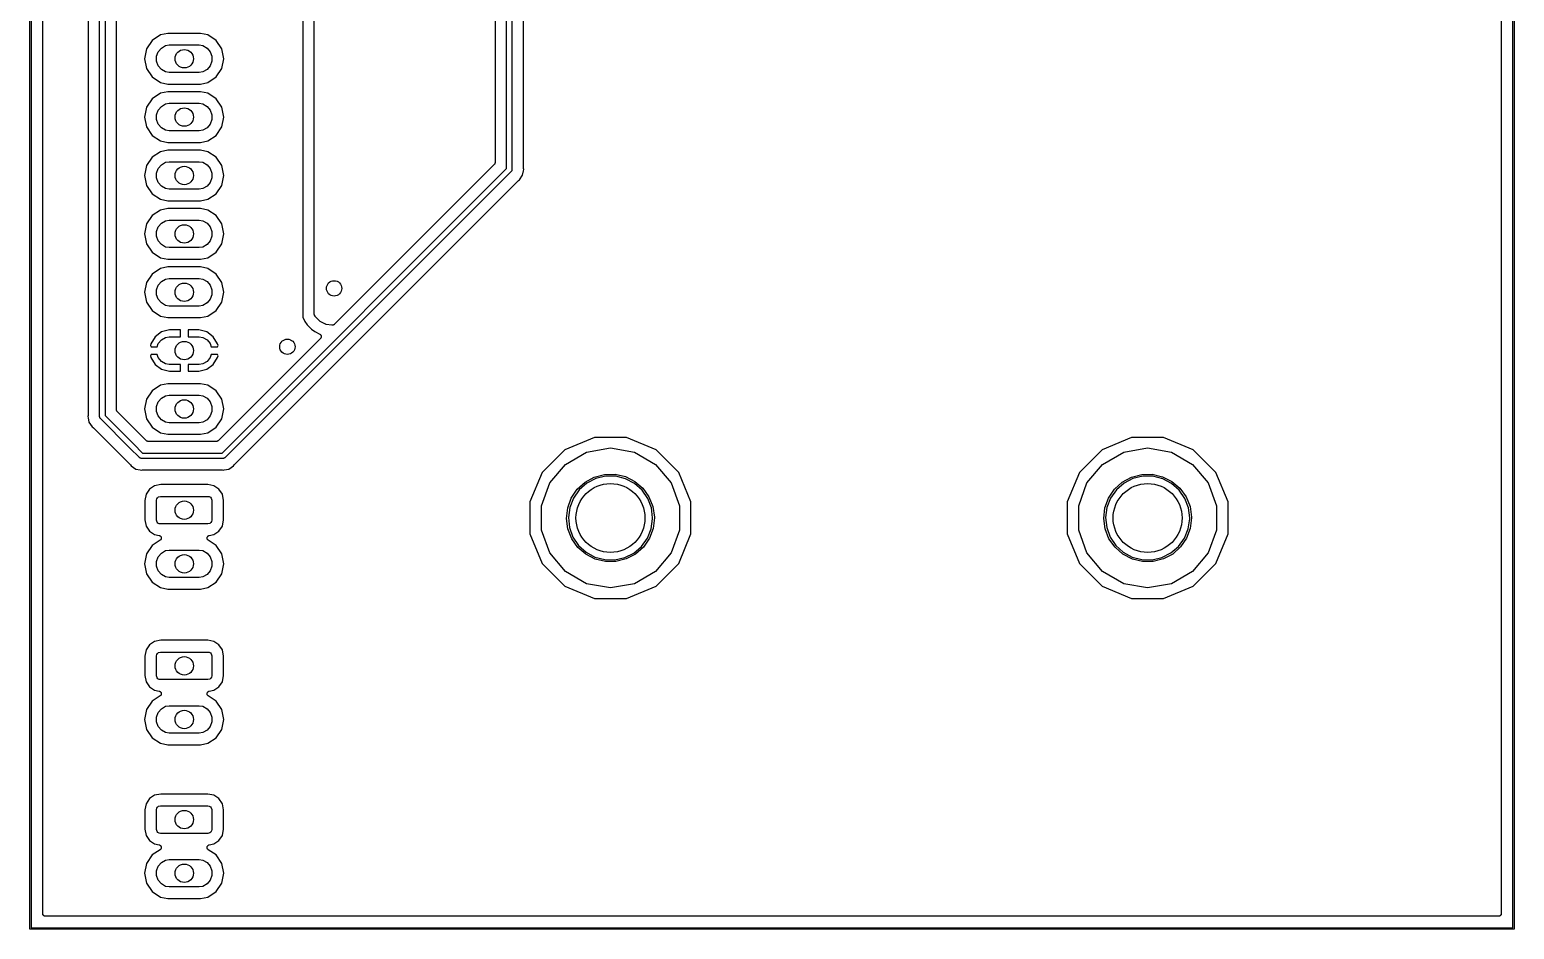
# Model space of a CAD drawing. Extents: x 81 to 178, y -172 to -32.
# Drawn here: x 81.5 to 178.4, y -172.1 to -113.4 of the extents above; entities that cross this region are included whole.
import ezdxf

# ---------------------------------------------------------------- set-up
doc = ezdxf.new("R2010")
doc.units = 0
doc.header["$MEASUREMENT"] = 0
doc.layers.add('BLACK', color=7, linetype='CONTINUOUS')

msp = doc.modelspace()

# ---------------------------------------------------------------- linework, layer by layer
at = {"layer": 'BLACK', "linetype": 'CONTINUOUS'}
for p, q in [((81.484, -172.076), (81.484, -32.0128)), ((81.584, -32.054), (81.584, -172.035)), ((178.258, -172.035), (178.258, -32.054)), ((178.358, -31.9952), (178.358, -172.094)), ((82.334, -171.11), (82.334, -32.979)), ((177.508, -32.979), (177.508, -171.11)), ((86.048, -138.666), (86.048, -70.4529)), ((86.398, -70.6779), (86.398, -138.602)), ((85.298, -70.8274), (85.298, -138.566)), ((87.148, -138.218), (87.148, -71.5655)), ((111.851, -103.603), (111.851, -122.099)), ((112.601, -122.483), (112.601, -102.966)), ((112.951, -102.966), (112.951, -122.547)), ((113.701, -122.447), (113.701, -103.603)), ((99.298, -110.777), (99.298, -132.184)), ((100.048, -131.965), (100.048, -110.781)), ((89.4774, -114.126), (89.1127, -114.672)), ((90.0232, -113.762), (89.4774, -114.126)), ((90.5045, -113.666), (90.0232, -113.762)), ((92.6295, -113.666), (90.5045, -113.666)), ((93.1108, -113.762), (92.6295, -113.666)), ((93.6566, -114.126), (93.1108, -113.762)), ((94.0213, -114.672), (93.6566, -114.126)), ((89.1127, -114.672), (88.9847, -115.316)), ((89.767, -115.157), (89.8756, -114.859)), ((89.767, -115.475), (89.767, -115.157)), ((89.8756, -114.859), (90.0796, -114.616)), ((90.0796, -114.616), (90.3544, -114.457)), ((90.3544, -114.457), (90.5883, -114.416)), ((90.5883, -114.416), (92.5457, -114.416)), ((92.5457, -114.416), (92.7796, -114.457)), ((92.7796, -114.457), (93.0544, -114.616)), ((93.0544, -114.616), (93.2584, -114.859)), ((93.2584, -114.859), (93.367, -115.157)), ((93.367, -115.157), (93.367, -115.475)), ((94.1493, -115.316), (94.0213, -114.672)), ((88.9847, -115.316), (89.1127, -115.96)), ((89.1127, -115.96), (89.4774, -116.506)), ((89.8756, -115.773), (89.767, -115.475)), ((90.0796, -116.016), (89.8756, -115.773)), ((90.3544, -116.175), (90.0796, -116.016)), ((90.5883, -116.216), (90.3544, -116.175)), ((92.5457, -116.216), (90.5883, -116.216)), ((92.7796, -116.175), (92.5457, -116.216)), ((93.0544, -116.016), (92.7796, -116.175)), ((93.2584, -115.773), (93.0544, -116.016)), ((93.367, -115.475), (93.2584, -115.773)), ((93.6566, -116.506), (94.0213, -115.96)), ((94.0213, -115.96), (94.1493, -115.316)), ((89.4774, -116.506), (90.0232, -116.87)), ((90.0232, -116.87), (90.5045, -116.966)), ((90.5045, -116.966), (92.6295, -116.966)), ((92.6295, -116.966), (93.1108, -116.87)), ((93.1108, -116.87), (93.6566, -116.506)), ((89.4774, -117.936), (89.1127, -118.482)), ((90.0232, -117.572), (89.4774, -117.936)), ((90.5045, -117.476), (90.0232, -117.572)), ((92.6295, -117.476), (90.5045, -117.476)), ((93.1108, -117.572), (92.6295, -117.476)), ((93.6566, -117.936), (93.1108, -117.572)), ((94.0213, -118.482), (93.6566, -117.936)), ((89.1127, -118.482), (88.9847, -119.126)), ((88.9847, -119.126), (89.1127, -119.77)), ((89.767, -118.967), (89.8756, -118.669)), ((89.767, -119.285), (89.767, -118.967)), ((89.8756, -118.669), (90.0796, -118.426)), ((90.0796, -118.426), (90.3544, -118.267)), ((90.3544, -118.267), (90.5883, -118.226)), ((90.5883, -118.226), (92.5457, -118.226)), ((92.5457, -118.226), (92.7796, -118.267)), ((92.7796, -118.267), (93.0544, -118.426)), ((93.0544, -118.426), (93.2584, -118.669)), ((93.2584, -118.669), (93.367, -118.967)), ((93.367, -118.967), (93.367, -119.285)), ((94.1493, -119.126), (94.0213, -118.482)), ((94.0213, -119.77), (94.1493, -119.126)), ((89.1127, -119.77), (89.4774, -120.316)), ((89.8756, -119.583), (89.767, -119.285)), ((90.0796, -119.826), (89.8756, -119.583)), ((90.3544, -119.985), (90.0796, -119.826)), ((90.5883, -120.026), (90.3544, -119.985)), ((92.5457, -120.026), (90.5883, -120.026)), ((92.7796, -119.985), (92.5457, -120.026)), ((93.0544, -119.826), (92.7796, -119.985)), ((93.2584, -119.583), (93.0544, -119.826)), ((93.367, -119.285), (93.2584, -119.583)), ((93.6566, -120.316), (94.0213, -119.77)), ((89.4774, -120.316), (90.0232, -120.68)), ((90.0232, -120.68), (90.5045, -120.776)), ((90.5045, -120.776), (92.6295, -120.776)), ((92.6295, -120.776), (93.1108, -120.68)), ((93.1108, -120.68), (93.6566, -120.316)), ((89.4774, -121.746), (89.1127, -122.292)), ((90.0232, -121.382), (89.4774, -121.746)), ((90.5045, -121.286), (90.0232, -121.382)), ((90.3544, -122.077), (90.5883, -122.036)), ((92.6295, -121.286), (90.5045, -121.286)), ((90.5883, -122.036), (92.5457, -122.036)), ((92.5457, -122.036), (92.7796, -122.077)), ((93.1108, -121.382), (92.6295, -121.286)), ((93.6566, -121.746), (93.1108, -121.382)), ((94.0213, -122.292), (93.6566, -121.746)), ((89.1127, -122.292), (88.9847, -122.936)), ((88.9847, -122.936), (89.1127, -123.58)), ((89.767, -122.777), (89.8756, -122.479)), ((89.767, -123.095), (89.767, -122.777)), ((89.8756, -122.479), (90.0796, -122.236)), ((90.0796, -122.236), (90.3544, -122.077)), ((92.7796, -122.077), (93.0544, -122.236)), ((93.0544, -122.236), (93.2584, -122.479)), ((93.2584, -122.479), (93.367, -122.777)), ((93.367, -122.777), (93.367, -123.095)), ((94.1493, -122.936), (94.0213, -122.292)), ((94.0213, -123.58), (94.1493, -122.936)), ((94.0345, -141.049), (112.601, -122.483)), ((112.894, -122.684), (94.2361, -141.342)), ((111.8, -122.223), (101.36, -132.663)), ((111.804, -122.217), (111.8, -122.223)), ((111.81, -122.212), (111.804, -122.217)), ((111.821, -122.192), (111.81, -122.212)), ((111.835, -122.173), (111.821, -122.192)), ((111.837, -122.166), (111.835, -122.173)), ((111.84, -122.159), (111.837, -122.166)), ((111.844, -122.137), (111.84, -122.159)), ((111.85, -122.115), (111.844, -122.137)), ((111.851, -122.099), (111.85, -122.107)), ((111.85, -122.107), (111.85, -122.115)), ((112.912, -122.669), (112.894, -122.684)), ((112.924, -122.649), (112.912, -122.669)), ((112.937, -122.63), (112.924, -122.649)), ((112.939, -122.623), (112.937, -122.63)), ((112.943, -122.616), (112.939, -122.623)), ((112.947, -122.593), (112.943, -122.616)), ((112.953, -122.57), (112.947, -122.593)), ((112.951, -122.547), (112.953, -122.57)), ((113.443, -123.222), (113.647, -122.916)), ((113.647, -122.916), (113.704, -122.629)), ((113.704, -122.464), (113.701, -122.447)), ((113.704, -122.481), (113.704, -122.464)), ((113.719, -122.555), (113.704, -122.481)), ((113.704, -122.629), (113.719, -122.555)), ((89.1127, -123.58), (89.4774, -124.126)), ((89.8756, -123.393), (89.767, -123.095)), ((90.0796, -123.636), (89.8756, -123.393)), ((90.3544, -123.795), (90.0796, -123.636)), ((90.5883, -123.836), (90.3544, -123.795)), ((92.5457, -123.836), (90.5883, -123.836)), ((92.7796, -123.795), (92.5457, -123.836)), ((93.0544, -123.636), (92.7796, -123.795)), ((93.2584, -123.393), (93.0544, -123.636)), ((93.367, -123.095), (93.2584, -123.393)), ((93.6566, -124.126), (94.0213, -123.58)), ((94.8377, -141.801), (113.353, -123.286)), ((113.353, -123.286), (113.368, -123.276)), ((113.368, -123.276), (113.38, -123.264)), ((113.38, -123.264), (113.443, -123.222)), ((89.4774, -124.126), (90.0232, -124.49)), ((90.0232, -124.49), (90.5045, -124.586)), ((90.5045, -124.586), (92.6295, -124.586)), ((92.6295, -124.586), (93.1108, -124.49)), ((93.1108, -124.49), (93.6566, -124.126)), ((89.4774, -125.556), (89.1127, -126.102)), ((90.0232, -125.192), (89.4774, -125.556)), ((90.5045, -125.096), (90.0232, -125.192)), ((90.0796, -126.046), (90.3544, -125.887)), ((90.3544, -125.887), (90.5883, -125.846)), ((92.6295, -125.096), (90.5045, -125.096)), ((90.5883, -125.846), (92.5457, -125.846)), ((92.5457, -125.846), (92.7796, -125.887)), ((93.1108, -125.192), (92.6295, -125.096)), ((92.7796, -125.887), (93.0544, -126.046)), ((93.6566, -125.556), (93.1108, -125.192)), ((94.0213, -126.102), (93.6566, -125.556)), ((89.1127, -126.102), (88.9847, -126.746)), ((88.9847, -126.746), (89.1127, -127.39)), ((89.767, -126.587), (89.8756, -126.289)), ((89.767, -126.905), (89.767, -126.587)), ((89.8756, -126.289), (90.0796, -126.046)), ((93.0544, -126.046), (93.2584, -126.289)), ((93.2584, -126.289), (93.367, -126.587)), ((93.367, -126.587), (93.367, -126.905)), ((94.1493, -126.746), (94.0213, -126.102)), ((94.0213, -127.39), (94.1493, -126.746)), ((89.1127, -127.39), (89.4774, -127.936)), ((89.8756, -127.203), (89.767, -126.905)), ((90.0796, -127.446), (89.8756, -127.203)), ((90.3544, -127.605), (90.0796, -127.446)), ((90.5883, -127.646), (90.3544, -127.605)), ((92.5457, -127.646), (90.5883, -127.646)), ((92.7796, -127.605), (92.5457, -127.646)), ((93.0544, -127.446), (92.7796, -127.605)), ((93.2584, -127.203), (93.0544, -127.446)), ((93.367, -126.905), (93.2584, -127.203)), ((93.6566, -127.936), (94.0213, -127.39)), ((89.4774, -127.936), (90.0232, -128.3)), ((90.0232, -128.3), (90.5045, -128.396)), ((90.5045, -128.396), (92.6295, -128.396)), ((92.6295, -128.396), (93.1108, -128.3)), ((93.1108, -128.3), (93.6566, -127.936)), ((89.4774, -129.366), (89.1127, -129.912)), ((90.0232, -129.002), (89.4774, -129.366)), ((90.5045, -128.906), (90.0232, -129.002)), ((90.0796, -129.856), (90.3544, -129.697)), ((90.3544, -129.697), (90.5883, -129.656)), ((92.6295, -128.906), (90.5045, -128.906)), ((90.5883, -129.656), (92.5457, -129.656)), ((92.5457, -129.656), (92.7796, -129.697)), ((93.1108, -129.002), (92.6295, -128.906)), ((92.7796, -129.697), (93.0544, -129.856)), ((93.6566, -129.366), (93.1108, -129.002)), ((94.0213, -129.912), (93.6566, -129.366)), ((89.1127, -129.912), (88.9847, -130.556)), ((88.9847, -130.556), (89.1127, -131.2)), ((89.767, -130.397), (89.8756, -130.099)), ((89.767, -130.715), (89.767, -130.397)), ((89.8756, -131.013), (89.767, -130.715)), ((89.8756, -130.099), (90.0796, -129.856)), ((93.0544, -129.856), (93.2584, -130.099)), ((93.2584, -130.099), (93.367, -130.397)), ((93.367, -130.715), (93.2584, -131.013)), ((93.367, -130.397), (93.367, -130.715)), ((94.1493, -130.556), (94.0213, -129.912)), ((94.0213, -131.2), (94.1493, -130.556)), ((89.1127, -131.2), (89.4774, -131.746)), ((89.4774, -131.746), (90.0232, -132.11)), ((90.0796, -131.256), (89.8756, -131.013)), ((90.3544, -131.415), (90.0796, -131.256)), ((90.5883, -131.456), (90.3544, -131.415)), ((92.5457, -131.456), (90.5883, -131.456)), ((92.7796, -131.415), (92.5457, -131.456)), ((93.0544, -131.256), (92.7796, -131.415)), ((93.2584, -131.013), (93.0544, -131.256)), ((93.1108, -132.11), (93.6566, -131.746)), ((93.6566, -131.746), (94.0213, -131.2)), ((90.0232, -132.11), (90.5045, -132.206)), ((90.5045, -132.206), (92.6295, -132.206)), ((92.6295, -132.206), (93.1108, -132.11)), ((99.298, -132.184), (99.4402, -132.467)), ((99.4402, -132.467), (99.5938, -132.681)), ((99.5938, -132.681), (99.8782, -132.968)), ((100.05, -131.975), (100.048, -131.965)), ((100.049, -131.985), (100.05, -131.975)), ((100.055, -132.005), (100.049, -131.985)), ((100.059, -132.025), (100.055, -132.005)), ((100.064, -132.034), (100.059, -132.025)), ((100.067, -132.043), (100.064, -132.034)), ((100.104, -132.119), (100.067, -132.043)), ((100.121, -132.141), (100.104, -132.119)), ((100.136, -132.163), (100.121, -132.141)), ((100.401, -132.43), (100.136, -132.163)), ((100.424, -132.446), (100.401, -132.43)), ((100.446, -132.463), (100.424, -132.446)), ((100.78, -132.634), (100.446, -132.463)), ((100.806, -132.643), (100.78, -132.634)), ((100.832, -132.652), (100.806, -132.643)), ((101.209, -132.712), (100.832, -132.652)), ((101.231, -132.711), (101.209, -132.712)), ((101.252, -132.713), (101.231, -132.711)), ((101.261, -132.711), (101.252, -132.713)), ((101.27, -132.711), (101.261, -132.711)), ((101.29, -132.703), (101.27, -132.711)), ((101.311, -132.697), (101.29, -132.703)), ((101.318, -132.692), (101.311, -132.697)), ((101.327, -132.689), (101.318, -132.692)), ((101.343, -132.675), (101.327, -132.689)), ((101.36, -132.663), (101.343, -132.675)), ((89.6678, -133.461), (89.3919, -133.921)), ((90.0904, -133.147), (89.6678, -133.461)), ((89.8756, -133.909), (90.0796, -133.666)), ((90.0796, -133.666), (90.3544, -133.507)), ((90.6136, -133.016), (90.0904, -133.147)), ((90.3544, -133.507), (90.5883, -133.466)), ((90.5883, -133.466), (91.317, -133.466)), ((91.317, -133.016), (90.6136, -133.016)), ((91.317, -133.466), (91.317, -133.016)), ((91.817, -133.016), (91.817, -133.466)), ((92.5204, -133.016), (91.817, -133.016)), ((91.817, -133.466), (92.5457, -133.466)), ((93.0436, -133.147), (92.5204, -133.016)), ((92.5457, -133.466), (92.7796, -133.507)), ((92.7796, -133.507), (93.0544, -133.666)), ((93.4662, -133.461), (93.0436, -133.147)), ((93.0544, -133.666), (93.2584, -133.909)), ((93.7421, -133.921), (93.4662, -133.461)), ((100.455, -133.568), (93.7751, -140.248)), ((99.8782, -132.968), (100.091, -133.124)), ((100.091, -133.124), (100.411, -133.288)), ((100.411, -133.288), (100.421, -133.296)), ((100.421, -133.296), (100.432, -133.301)), ((100.432, -133.301), (100.445, -133.314)), ((100.445, -133.314), (100.46, -133.325)), ((100.462, -133.558), (100.455, -133.568)), ((100.46, -133.325), (100.466, -133.335)), ((100.471, -133.55), (100.462, -133.558)), ((100.466, -133.335), (100.475, -133.344)), ((100.479, -133.533), (100.471, -133.55)), ((100.475, -133.344), (100.483, -133.36)), ((100.49, -133.518), (100.479, -133.533)), ((100.483, -133.36), (100.493, -133.376)), ((100.493, -133.506), (100.49, -133.518)), ((100.493, -133.376), (100.495, -133.388)), ((100.499, -133.496), (100.493, -133.506)), ((100.495, -133.388), (100.5, -133.399)), ((100.501, -133.477), (100.499, -133.496)), ((100.5, -133.399), (100.502, -133.417)), ((100.506, -133.459), (100.501, -133.477)), ((100.502, -133.417), (100.506, -133.435)), ((100.506, -133.435), (100.505, -133.447)), ((100.505, -133.447), (100.506, -133.459)), ((89.3919, -133.921), (89.3614, -134.033)), ((89.3614, -134.033), (89.4055, -134.116)), ((89.4055, -134.616), (89.3614, -134.699)), ((89.4055, -134.116), (89.8002, -134.116)), ((89.8002, -134.616), (89.4055, -134.616)), ((89.8002, -134.116), (89.8756, -133.909)), ((89.8756, -134.823), (89.8002, -134.616)), ((93.2584, -133.909), (93.3338, -134.116)), ((93.3338, -134.616), (93.2584, -134.823)), ((93.3338, -134.116), (93.7285, -134.116)), ((93.7285, -134.616), (93.3338, -134.616)), ((93.7285, -134.116), (93.7726, -134.033)), ((93.7726, -134.699), (93.7285, -134.616)), ((93.7726, -134.033), (93.7421, -133.921)), ((89.3614, -134.699), (89.3919, -134.811)), ((89.3919, -134.811), (89.6678, -135.271)), ((89.6678, -135.271), (90.0904, -135.585)), ((90.0796, -135.066), (89.8756, -134.823)), ((90.3544, -135.225), (90.0796, -135.066)), ((90.0904, -135.585), (90.6136, -135.716)), ((90.5883, -135.266), (90.3544, -135.225)), ((91.317, -135.266), (90.5883, -135.266)), ((91.317, -135.716), (91.317, -135.266)), ((92.5457, -135.266), (91.817, -135.266)), ((91.817, -135.266), (91.817, -135.716)), ((92.5204, -135.716), (93.0436, -135.585)), ((92.7796, -135.225), (92.5457, -135.266)), ((93.0544, -135.066), (92.7796, -135.225)), ((93.0436, -135.585), (93.4662, -135.271)), ((93.2584, -134.823), (93.0544, -135.066)), ((93.4662, -135.271), (93.7421, -134.811)), ((93.7421, -134.811), (93.7726, -134.699)), ((90.5045, -136.526), (90.0232, -136.622)), ((92.6295, -136.526), (90.5045, -136.526)), ((90.6136, -135.716), (91.317, -135.716)), ((91.817, -135.716), (92.5204, -135.716)), ((93.1108, -136.622), (92.6295, -136.526)), ((89.1127, -137.532), (88.9847, -138.176)), ((89.4774, -136.986), (89.1127, -137.532)), ((90.0232, -136.622), (89.4774, -136.986)), ((89.8756, -137.719), (90.0796, -137.476)), ((90.0796, -137.476), (90.3544, -137.317)), ((90.3544, -137.317), (90.5883, -137.276)), ((90.5883, -137.276), (92.5457, -137.276)), ((92.5457, -137.276), (92.7796, -137.317)), ((92.7796, -137.317), (93.0544, -137.476)), ((93.0544, -137.476), (93.2584, -137.719)), ((93.6566, -136.986), (93.1108, -136.622)), ((94.0213, -137.532), (93.6566, -136.986)), ((94.1493, -138.176), (94.0213, -137.532)), ((87.1493, -138.226), (87.148, -138.218)), ((87.1487, -138.234), (87.1493, -138.226)), ((87.1546, -138.256), (87.1487, -138.234)), ((87.1586, -138.278), (87.1546, -138.256)), ((87.1624, -138.285), (87.1586, -138.278)), ((87.1644, -138.292), (87.1624, -138.285)), ((87.1775, -138.311), (87.1644, -138.292)), ((87.189, -138.331), (87.1775, -138.311)), ((87.1949, -138.336), (87.189, -138.331)), ((87.1993, -138.342), (87.1949, -138.336)), ((88.8687, -140.012), (87.1993, -138.342)), ((88.9847, -138.176), (89.1127, -138.82)), ((89.767, -138.017), (89.8756, -137.719)), ((89.767, -138.335), (89.767, -138.017)), ((89.8756, -138.633), (89.767, -138.335)), ((93.2584, -137.719), (93.367, -138.017)), ((93.367, -138.335), (93.2584, -138.633)), ((93.367, -138.017), (93.367, -138.335)), ((94.0213, -138.82), (94.1493, -138.176)), ((85.2946, -138.6), (85.2799, -138.674)), ((85.2799, -138.674), (85.2946, -138.748)), ((85.295, -138.583), (85.2946, -138.6)), ((85.2946, -138.748), (85.3517, -139.035)), ((85.298, -138.566), (85.295, -138.583)), ((85.3517, -139.035), (85.5561, -139.341)), ((85.5561, -139.341), (85.619, -139.383)), ((85.619, -139.383), (85.6315, -139.395)), ((85.6315, -139.395), (85.6455, -139.405)), ((85.6455, -139.405), (87.5605, -141.32)), ((86.046, -138.689), (86.048, -138.666)), ((86.052, -138.712), (86.046, -138.689)), ((86.056, -138.735), (86.052, -138.712)), ((86.0599, -138.742), (86.056, -138.735)), ((86.062, -138.749), (86.0599, -138.742)), ((86.0753, -138.768), (86.062, -138.749)), ((86.0869, -138.788), (86.0753, -138.768)), ((86.1047, -138.803), (86.0869, -138.788)), ((88.0251, -140.724), (86.1047, -138.803)), ((86.398, -138.602), (88.2726, -140.476)), ((89.1127, -138.82), (89.4774, -139.366)), ((89.4774, -139.366), (90.0232, -139.73)), ((90.0796, -138.876), (89.8756, -138.633)), ((90.3544, -139.035), (90.0796, -138.876)), ((90.5883, -139.076), (90.3544, -139.035)), ((92.5457, -139.076), (90.5883, -139.076)), ((92.7796, -139.035), (92.5457, -139.076)), ((93.0544, -138.876), (92.7796, -139.035)), ((93.2584, -138.633), (93.0544, -138.876)), ((93.1108, -139.73), (93.6566, -139.366)), ((93.6566, -139.366), (94.0213, -138.82)), ((89.1049, -140.248), (88.8687, -140.012)), ((88.8687, -140.012), (88.8687, -140.012)), ((89.1112, -140.252), (89.1049, -140.248)), ((89.1161, -140.258), (89.1112, -140.252)), ((89.136, -140.269), (89.1161, -140.258)), ((89.1547, -140.283), (89.136, -140.269)), ((89.1621, -140.285), (89.1547, -140.283)), ((89.1688, -140.288), (89.1621, -140.285)), ((89.1913, -140.292), (89.1688, -140.288)), ((89.2134, -140.298), (89.1913, -140.292)), ((89.2211, -140.298), (89.2134, -140.298)), ((89.2286, -140.299), (89.2211, -140.298)), ((93.6514, -140.299), (89.2286, -140.299)), ((90.0232, -139.73), (90.5045, -139.826)), ((90.5045, -139.826), (92.6295, -139.826)), ((92.6295, -139.826), (93.1108, -139.73)), ((93.6589, -140.298), (93.6514, -140.299)), ((93.6666, -140.298), (93.6589, -140.298)), ((93.6887, -140.292), (93.6666, -140.298)), ((93.7112, -140.288), (93.6887, -140.292)), ((93.7179, -140.285), (93.7112, -140.288)), ((93.7253, -140.283), (93.7179, -140.285)), ((93.7441, -140.269), (93.7253, -140.283)), ((93.7639, -140.258), (93.7441, -140.269)), ((93.7688, -140.252), (93.7639, -140.258)), ((93.7751, -140.248), (93.7688, -140.252)), ((118.336, -140.038), (116.406, -140.837)), ((120.424, -140.038), (118.336, -140.038)), ((122.354, -140.837), (120.424, -140.038)), ((153.388, -140.038), (151.458, -140.837)), ((155.476, -140.038), (153.388, -140.038)), ((157.406, -140.837), (155.476, -140.038)), ((87.5605, -141.32), (87.5605, -141.32)), ((87.5605, -141.32), (88.0423, -141.801)), ((88.6439, -141.342), (88.0251, -140.724)), ((88.0251, -140.724), (88.0251, -140.724)), ((88.2726, -140.476), (88.2726, -140.476)), ((88.2726, -140.476), (88.8455, -141.049)), ((88.6588, -141.36), (88.6439, -141.342)), ((88.6789, -141.372), (88.6588, -141.36)), ((88.6979, -141.385), (88.6789, -141.372)), ((88.7055, -141.387), (88.6979, -141.385)), ((88.7122, -141.391), (88.7055, -141.387)), ((88.7351, -141.395), (88.7122, -141.391)), ((88.7575, -141.401), (88.7351, -141.395)), ((88.7806, -141.399), (88.7575, -141.401)), ((94.0994, -141.399), (88.7806, -141.399)), ((88.8455, -141.049), (94.0345, -141.049)), ((94.1225, -141.401), (94.0994, -141.399)), ((94.1449, -141.395), (94.1225, -141.401)), ((94.1678, -141.391), (94.1449, -141.395)), ((94.1745, -141.387), (94.1678, -141.391)), ((94.1821, -141.385), (94.1745, -141.387)), ((94.2011, -141.372), (94.1821, -141.385)), ((94.2212, -141.36), (94.2011, -141.372)), ((94.2361, -141.342), (94.2212, -141.36)), ((116.406, -140.837), (114.929, -142.314)), ((116.443, -141.788), (117.817, -140.994)), ((117.817, -140.994), (119.38, -140.719)), ((119.38, -140.719), (120.943, -140.994)), ((120.943, -140.994), (122.317, -141.788)), ((123.831, -142.314), (122.354, -140.837)), ((151.458, -140.837), (149.981, -142.314)), ((151.495, -141.788), (152.869, -140.994)), ((152.869, -140.994), (154.432, -140.719)), ((154.432, -140.719), (155.995, -140.994)), ((155.995, -140.994), (157.369, -141.788)), ((158.883, -142.314), (157.406, -140.837)), ((88.0423, -141.801), (88.0522, -141.816)), ((88.0522, -141.816), (88.0641, -141.828)), ((88.0641, -141.828), (88.1061, -141.891)), ((88.1061, -141.891), (88.4121, -142.095)), ((88.4121, -142.095), (88.6988, -142.152)), ((88.6988, -142.152), (88.773, -142.167)), ((88.773, -142.167), (88.8472, -142.152)), ((88.8472, -142.152), (88.8644, -142.152)), ((88.8644, -142.152), (88.8813, -142.149)), ((88.8813, -142.149), (93.9987, -142.149)), ((93.9987, -142.149), (94.0156, -142.152)), ((94.0156, -142.152), (94.0328, -142.152)), ((94.0328, -142.152), (94.107, -142.167)), ((94.107, -142.167), (94.1812, -142.152)), ((94.1812, -142.152), (94.4679, -142.095)), ((94.4679, -142.095), (94.7739, -141.891)), ((94.7739, -141.891), (94.8159, -141.828)), ((94.8159, -141.828), (94.8278, -141.816)), ((94.8278, -141.816), (94.8377, -141.801)), ((114.929, -142.314), (114.13, -144.244)), ((115.423, -143.003), (116.443, -141.788)), ((122.317, -141.788), (123.337, -143.003)), ((124.63, -144.244), (123.831, -142.314)), ((149.981, -142.314), (149.182, -144.244)), ((150.475, -143.003), (151.495, -141.788)), ((157.369, -141.788), (158.389, -143.003)), ((159.682, -144.244), (158.883, -142.314)), ((89.6287, -143.193), (89.2995, -143.413)), ((90.0342, -143.112), (89.6287, -143.193)), ((93.0998, -143.112), (90.0342, -143.112)), ((93.5053, -143.193), (93.0998, -143.112)), ((93.8345, -143.413), (93.5053, -143.193)), ((114.88, -144.495), (115.423, -143.003)), ((117.21, -143.415), (117.719, -142.951)), ((117.836, -143.016), (117.339, -143.45)), ((117.719, -142.951), (118.325, -142.622)), ((118.423, -142.713), (117.836, -143.016)), ((118.325, -142.622), (118.991, -142.448)), ((119.064, -142.559), (118.423, -142.713)), ((118.991, -142.448), (119.68, -142.437)), ((119.724, -142.563), (119.064, -142.559)), ((119.68, -142.437), (120.351, -142.591)), ((120.364, -142.724), (119.724, -142.563)), ((120.351, -142.591), (120.967, -142.9)), ((120.948, -143.032), (120.364, -142.724)), ((121.44, -143.471), (120.948, -143.032)), ((120.967, -142.9), (121.49, -143.347)), ((121.49, -143.347), (121.892, -143.907)), ((123.337, -143.003), (123.88, -144.495)), ((149.932, -144.495), (150.475, -143.003)), ((152.264, -143.417), (152.773, -142.953)), ((152.89, -143.018), (152.393, -143.452)), ((152.773, -142.953), (153.378, -142.625)), ((153.476, -142.716), (152.89, -143.018)), ((153.378, -142.625), (154.043, -142.45)), ((154.117, -142.562), (153.476, -142.716)), ((154.043, -142.45), (154.731, -142.44)), ((154.776, -142.566), (154.117, -142.562)), ((154.731, -142.44), (155.402, -142.593)), ((155.415, -142.726), (154.776, -142.566)), ((155.402, -142.593), (156.017, -142.903)), ((155.998, -143.035), (155.415, -142.726)), ((156.49, -143.473), (155.998, -143.035)), ((156.017, -142.903), (156.54, -143.349)), ((156.54, -143.349), (156.942, -143.908)), ((158.389, -143.003), (158.932, -144.495)), ((89.0795, -143.742), (88.9989, -144.147)), ((88.9989, -144.147), (88.9989, -145.413)), ((89.2995, -143.413), (89.0795, -143.742)), ((89.767, -144.13), (89.7821, -144.044)), ((89.767, -145.43), (89.767, -144.13)), ((89.7821, -144.044), (89.8255, -143.969)), ((89.8255, -143.969), (89.892, -143.913)), ((89.892, -143.913), (90.017, -143.88)), ((90.017, -143.88), (93.117, -143.88)), ((93.117, -143.88), (93.2025, -143.895)), ((93.2025, -143.895), (93.2777, -143.938)), ((93.2777, -143.938), (93.3335, -144.005)), ((93.3335, -144.005), (93.367, -144.13)), ((93.367, -144.13), (93.367, -145.43)), ((94.0545, -143.742), (93.8345, -143.413)), ((94.1351, -144.147), (94.0545, -143.742)), ((94.1351, -145.413), (94.1351, -144.147)), ((114.13, -144.244), (114.13, -146.332)), ((116.589, -144.633), (116.826, -143.986)), ((116.959, -143.99), (116.719, -144.605)), ((116.826, -143.986), (117.21, -143.415)), ((117.339, -143.45), (116.959, -143.99)), ((121.814, -144.015), (121.44, -143.471)), ((122.048, -144.633), (121.814, -144.015)), ((121.892, -143.907), (122.149, -144.546)), ((124.63, -146.332), (124.63, -144.244)), ((149.182, -144.244), (149.182, -146.332)), ((151.644, -144.634), (151.88, -143.988)), ((152.014, -143.991), (151.774, -144.606)), ((151.88, -143.988), (152.264, -143.417)), ((152.393, -143.452), (152.014, -143.991)), ((156.864, -144.017), (156.49, -143.473)), ((157.097, -144.633), (156.864, -144.017)), ((156.942, -143.908), (157.198, -144.547)), ((159.682, -146.332), (159.682, -144.244)), ((114.88, -146.081), (114.88, -144.495)), ((116.513, -145.318), (116.589, -144.633)), ((116.719, -144.605), (116.633, -145.259)), ((116.633, -145.259), (116.706, -145.915)), ((122.127, -145.288), (122.048, -144.633)), ((122.126, -145.346), (122.127, -145.288)), ((122.149, -144.546), (122.246, -145.228)), ((122.247, -145.288), (122.164, -145.972)), ((122.246, -145.228), (122.247, -145.288)), ((123.88, -144.495), (123.88, -146.081)), ((149.932, -146.081), (149.932, -144.495)), ((151.568, -145.318), (151.644, -144.634)), ((151.774, -144.606), (151.688, -145.259)), ((151.688, -145.259), (151.76, -145.915)), ((157.176, -145.288), (157.097, -144.633)), ((157.175, -145.345), (157.176, -145.288)), ((157.198, -144.547), (157.295, -145.228)), ((157.296, -145.288), (157.213, -145.971)), ((157.295, -145.228), (157.296, -145.288)), ((158.932, -144.495), (158.932, -146.081)), ((88.9989, -145.413), (89.0795, -145.818)), ((89.0795, -145.818), (89.2995, -146.147)), ((89.2995, -146.147), (89.6287, -146.367)), ((89.8005, -145.555), (89.767, -145.43)), ((89.8563, -145.622), (89.8005, -145.555)), ((89.9315, -145.665), (89.8563, -145.622)), ((90.017, -145.68), (89.9315, -145.665)), ((93.117, -145.68), (90.017, -145.68)), ((93.242, -145.647), (93.117, -145.68)), ((93.3085, -145.591), (93.242, -145.647)), ((93.3519, -145.516), (93.3085, -145.591)), ((93.367, -145.43), (93.3519, -145.516)), ((93.5053, -146.367), (93.8345, -146.147)), ((93.8345, -146.147), (94.0545, -145.818)), ((94.0545, -145.818), (94.1351, -145.413)), ((115.423, -147.573), (114.88, -146.081)), ((116.603, -146.001), (116.513, -145.318)), ((116.853, -146.643), (116.603, -146.001)), ((116.706, -145.915), (116.933, -146.535)), ((121.787, -146.611), (122.033, -145.999)), ((122.164, -145.972), (121.921, -146.616)), ((122.033, -145.999), (122.126, -145.346)), ((123.88, -146.081), (123.337, -147.573)), ((150.475, -147.573), (149.932, -146.081)), ((151.658, -146), (151.568, -145.318)), ((151.908, -146.641), (151.658, -146)), ((151.76, -145.915), (151.987, -146.534)), ((156.837, -146.61), (157.082, -145.998)), ((157.213, -145.971), (156.97, -146.615)), ((157.082, -145.998), (157.175, -145.345)), ((158.932, -146.081), (158.389, -147.573)), ((89.4774, -147.09), (89.1127, -147.636)), ((89.9946, -146.745), (89.4774, -147.09)), ((89.6287, -146.367), (89.9315, -146.428)), ((89.9315, -146.428), (89.9528, -146.436)), ((89.9528, -146.436), (89.9748, -146.442)), ((89.9748, -146.442), (89.981, -146.447)), ((89.981, -146.447), (89.9882, -146.45)), ((89.9882, -146.45), (90.0054, -146.465)), ((90.0111, -146.729), (89.9946, -146.745)), ((90.0054, -146.465), (90.0238, -146.478)), ((90.029, -146.715), (90.0111, -146.729)), ((90.0238, -146.478), (90.0281, -146.485)), ((90.0281, -146.485), (90.0339, -146.49)), ((90.033, -146.708), (90.029, -146.715)), ((90.0385, -146.703), (90.033, -146.708)), ((90.0339, -146.49), (90.0449, -146.51)), ((90.0486, -146.682), (90.0385, -146.703)), ((90.0449, -146.51), (90.0576, -146.529)), ((90.0605, -146.663), (90.0486, -146.682)), ((90.0576, -146.529), (90.0594, -146.536)), ((90.0594, -146.536), (90.0631, -146.543)), ((90.062, -146.655), (90.0605, -146.663)), ((90.0654, -146.648), (90.062, -146.655)), ((90.0631, -146.543), (90.0666, -146.566)), ((90.0679, -146.626), (90.0654, -146.648)), ((90.0666, -146.566), (90.072, -146.588)), ((90.0723, -146.603), (90.0679, -146.626)), ((90.072, -146.588), (90.0712, -146.596)), ((90.0712, -146.596), (90.0723, -146.603)), ((93.0617, -146.603), (93.0628, -146.596)), ((93.0661, -146.626), (93.0617, -146.603)), ((93.062, -146.588), (93.0674, -146.566)), ((93.0628, -146.596), (93.062, -146.588)), ((93.0686, -146.648), (93.0661, -146.626)), ((93.0674, -146.566), (93.0709, -146.543)), ((93.072, -146.655), (93.0686, -146.648)), ((93.0709, -146.543), (93.0746, -146.536)), ((93.0735, -146.663), (93.072, -146.655)), ((93.0854, -146.682), (93.0735, -146.663)), ((93.0746, -146.536), (93.0764, -146.529)), ((93.0764, -146.529), (93.0891, -146.51)), ((93.0955, -146.703), (93.0854, -146.682)), ((93.0891, -146.51), (93.1001, -146.49)), ((93.101, -146.708), (93.0955, -146.703)), ((93.1001, -146.49), (93.1059, -146.485)), ((93.105, -146.715), (93.101, -146.708)), ((93.1229, -146.729), (93.105, -146.715)), ((93.1059, -146.485), (93.1102, -146.478)), ((93.1102, -146.478), (93.1286, -146.465)), ((93.1394, -146.745), (93.1229, -146.729)), ((93.1286, -146.465), (93.1458, -146.45)), ((93.6566, -147.09), (93.1394, -146.745)), ((93.1458, -146.45), (93.153, -146.447)), ((93.153, -146.447), (93.1592, -146.442)), ((93.1592, -146.442), (93.1812, -146.436)), ((93.1812, -146.436), (93.2025, -146.428)), ((93.2025, -146.428), (93.5053, -146.367)), ((94.0213, -147.636), (93.6566, -147.09)), ((114.13, -146.332), (114.929, -148.262)), ((117.249, -147.206), (116.853, -146.643)), ((116.933, -146.535), (117.301, -147.083)), ((117.769, -147.659), (117.249, -147.206)), ((117.301, -147.083), (117.789, -147.527)), ((120.9, -147.576), (121.402, -147.147)), ((121.53, -147.184), (121.016, -147.642)), ((121.402, -147.147), (121.787, -146.611)), ((121.921, -146.616), (121.53, -147.184)), ((123.831, -148.262), (124.63, -146.332)), ((149.182, -146.332), (149.981, -148.262)), ((152.304, -147.204), (151.908, -146.641)), ((151.987, -146.534), (152.355, -147.081)), ((152.822, -147.657), (152.304, -147.204)), ((152.355, -147.081), (152.842, -147.525)), ((155.951, -147.574), (156.452, -147.145)), ((156.58, -147.182), (156.067, -147.64)), ((156.452, -147.145), (156.837, -146.61)), ((156.97, -146.615), (156.58, -147.182)), ((158.883, -148.262), (159.682, -146.332)), ((89.1127, -147.636), (88.9847, -148.28)), ((89.767, -148.121), (89.8756, -147.823)), ((89.767, -148.439), (89.767, -148.121)), ((89.8756, -147.823), (90.0796, -147.58)), ((90.0796, -147.58), (90.3544, -147.421)), ((90.3544, -147.421), (90.5883, -147.38)), ((90.5883, -147.38), (92.5457, -147.38)), ((92.5457, -147.38), (92.7796, -147.421)), ((92.7796, -147.421), (93.0544, -147.58)), ((93.0544, -147.58), (93.2584, -147.823)), ((93.2584, -147.823), (93.367, -148.121)), ((93.367, -148.121), (93.367, -148.439)), ((94.1493, -148.28), (94.0213, -147.636)), ((116.443, -148.788), (115.423, -147.573)), ((118.381, -147.975), (117.769, -147.659)), ((117.789, -147.527), (118.369, -147.842)), ((118.369, -147.842), (119.007, -148.009)), ((119.05, -148.136), (118.381, -147.975)), ((119.007, -148.009), (119.667, -148.02)), ((119.739, -148.132), (119.05, -148.136)), ((119.667, -148.02), (120.31, -147.872)), ((120.407, -147.964), (119.739, -148.132)), ((120.31, -147.872), (120.9, -147.576)), ((121.016, -147.642), (120.407, -147.964)), ((123.337, -147.573), (122.317, -148.788)), ((151.495, -148.788), (150.475, -147.573)), ((153.434, -147.972), (152.822, -147.657)), ((152.842, -147.525), (153.422, -147.839)), ((153.422, -147.839), (154.06, -148.007)), ((154.103, -148.133), (153.434, -147.972)), ((154.06, -148.007), (154.719, -148.017)), ((154.791, -148.129), (154.103, -148.133)), ((154.719, -148.017), (155.361, -147.87)), ((155.458, -147.962), (154.791, -148.129)), ((155.361, -147.87), (155.951, -147.574)), ((156.067, -147.64), (155.458, -147.962)), ((158.389, -147.573), (157.369, -148.788)), ((88.9847, -148.28), (89.1127, -148.924)), ((89.1127, -148.924), (89.4774, -149.47)), ((89.8756, -148.737), (89.767, -148.439)), ((90.0796, -148.98), (89.8756, -148.737)), ((90.3544, -149.139), (90.0796, -148.98)), ((90.5883, -149.18), (90.3544, -149.139)), ((92.5457, -149.18), (90.5883, -149.18)), ((92.7796, -149.139), (92.5457, -149.18)), ((93.0544, -148.98), (92.7796, -149.139)), ((93.2584, -148.737), (93.0544, -148.98)), ((93.367, -148.439), (93.2584, -148.737)), ((93.6566, -149.47), (94.0213, -148.924)), ((94.0213, -148.924), (94.1493, -148.28)), ((114.929, -148.262), (116.406, -149.739)), ((117.817, -149.582), (116.443, -148.788)), ((122.317, -148.788), (120.943, -149.582)), ((122.354, -149.739), (123.831, -148.262)), ((149.981, -148.262), (151.458, -149.739)), ((152.869, -149.582), (151.495, -148.788)), ((157.369, -148.788), (155.995, -149.582)), ((157.406, -149.739), (158.883, -148.262)), ((89.4774, -149.47), (90.0232, -149.834)), ((90.0232, -149.834), (90.5045, -149.93)), ((90.5045, -149.93), (92.6295, -149.93)), ((92.6295, -149.93), (93.1108, -149.834)), ((93.1108, -149.834), (93.6566, -149.47)), ((116.406, -149.739), (118.336, -150.538)), ((119.38, -149.857), (117.817, -149.582)), ((120.943, -149.582), (119.38, -149.857)), ((120.424, -150.538), (122.354, -149.739)), ((151.458, -149.739), (153.388, -150.538)), ((154.432, -149.857), (152.869, -149.582)), ((155.995, -149.582), (154.432, -149.857)), ((155.476, -150.538), (157.406, -149.739)), ((118.336, -150.538), (120.424, -150.538)), ((153.388, -150.538), (155.476, -150.538)), ((89.0795, -153.902), (88.9989, -154.307)), ((89.2995, -153.573), (89.0795, -153.902)), ((89.6287, -153.353), (89.2995, -153.573)), ((90.0342, -153.272), (89.6287, -153.353)), ((93.0998, -153.272), (90.0342, -153.272)), ((93.5053, -153.353), (93.0998, -153.272)), ((93.8345, -153.573), (93.5053, -153.353)), ((94.0545, -153.902), (93.8345, -153.573)), ((94.1351, -154.307), (94.0545, -153.902)), ((88.9989, -154.307), (88.9989, -155.573)), ((89.767, -154.29), (89.7821, -154.204)), ((89.767, -155.59), (89.767, -154.29)), ((89.7821, -154.204), (89.8255, -154.129)), ((89.8255, -154.129), (89.892, -154.073)), ((89.892, -154.073), (90.017, -154.04)), ((90.017, -154.04), (93.117, -154.04)), ((93.117, -154.04), (93.2025, -154.055)), ((93.2025, -154.055), (93.2777, -154.098)), ((93.2777, -154.098), (93.3335, -154.165)), ((93.3335, -154.165), (93.367, -154.29)), ((93.367, -154.29), (93.367, -155.59)), ((94.1351, -155.573), (94.1351, -154.307)), ((88.9989, -155.573), (89.0795, -155.978)), ((89.8005, -155.715), (89.767, -155.59)), ((89.8563, -155.782), (89.8005, -155.715)), ((89.9315, -155.825), (89.8563, -155.782)), ((90.017, -155.84), (89.9315, -155.825)), ((93.117, -155.84), (90.017, -155.84)), ((93.242, -155.807), (93.117, -155.84)), ((93.3085, -155.751), (93.242, -155.807)), ((93.3519, -155.676), (93.3085, -155.751)), ((93.367, -155.59), (93.3519, -155.676)), ((94.0545, -155.978), (94.1351, -155.573)), ((89.0795, -155.978), (89.2995, -156.307)), ((89.2995, -156.307), (89.6287, -156.527)), ((89.9946, -156.905), (89.4774, -157.25)), ((89.6287, -156.527), (89.9315, -156.588)), ((89.9315, -156.588), (89.9528, -156.596)), ((89.9528, -156.596), (89.9748, -156.602)), ((89.9748, -156.602), (89.981, -156.607)), ((89.981, -156.607), (89.9882, -156.61)), ((89.9882, -156.61), (90.0054, -156.625)), ((90.0111, -156.889), (89.9946, -156.905)), ((90.0054, -156.625), (90.0238, -156.638)), ((90.029, -156.875), (90.0111, -156.889)), ((90.0238, -156.638), (90.0281, -156.645)), ((90.0281, -156.645), (90.0339, -156.65)), ((90.033, -156.868), (90.029, -156.875)), ((90.0385, -156.863), (90.033, -156.868)), ((90.0339, -156.65), (90.0449, -156.67)), ((90.0486, -156.842), (90.0385, -156.863)), ((90.0449, -156.67), (90.0576, -156.689)), ((90.0605, -156.823), (90.0486, -156.842)), ((90.0576, -156.689), (90.0594, -156.696)), ((90.0594, -156.696), (90.0631, -156.703)), ((90.062, -156.815), (90.0605, -156.823)), ((90.0654, -156.808), (90.062, -156.815)), ((90.0631, -156.703), (90.0666, -156.726)), ((90.0679, -156.786), (90.0654, -156.808)), ((90.0666, -156.726), (90.072, -156.748)), ((90.0723, -156.763), (90.0679, -156.786)), ((90.072, -156.748), (90.0712, -156.756)), ((90.0712, -156.756), (90.0723, -156.763)), ((93.0617, -156.763), (93.0628, -156.756)), ((93.0661, -156.786), (93.0617, -156.763)), ((93.062, -156.748), (93.0674, -156.726)), ((93.0628, -156.756), (93.062, -156.748)), ((93.0686, -156.808), (93.0661, -156.786)), ((93.0674, -156.726), (93.0709, -156.703)), ((93.072, -156.815), (93.0686, -156.808)), ((93.0709, -156.703), (93.0746, -156.696)), ((93.0735, -156.823), (93.072, -156.815)), ((93.0854, -156.842), (93.0735, -156.823)), ((93.0746, -156.696), (93.0764, -156.689)), ((93.0764, -156.689), (93.0891, -156.67)), ((93.0955, -156.863), (93.0854, -156.842)), ((93.0891, -156.67), (93.1001, -156.65)), ((93.101, -156.868), (93.0955, -156.863)), ((93.1001, -156.65), (93.1059, -156.645)), ((93.105, -156.875), (93.101, -156.868)), ((93.1229, -156.889), (93.105, -156.875)), ((93.1059, -156.645), (93.1102, -156.638)), ((93.1102, -156.638), (93.1286, -156.625)), ((93.1394, -156.905), (93.1229, -156.889)), ((93.1286, -156.625), (93.1458, -156.61)), ((93.6566, -157.25), (93.1394, -156.905)), ((93.1458, -156.61), (93.153, -156.607)), ((93.153, -156.607), (93.1592, -156.602)), ((93.1592, -156.602), (93.1812, -156.596)), ((93.1812, -156.596), (93.2025, -156.588)), ((93.2025, -156.588), (93.5053, -156.527)), ((93.5053, -156.527), (93.8345, -156.307)), ((93.8345, -156.307), (94.0545, -155.978)), ((89.1127, -157.796), (88.9847, -158.44)), ((89.4774, -157.25), (89.1127, -157.796)), ((89.8756, -157.983), (90.0796, -157.74)), ((90.0796, -157.74), (90.3544, -157.581)), ((90.3544, -157.581), (90.5883, -157.54)), ((90.5883, -157.54), (92.5457, -157.54)), ((92.5457, -157.54), (92.7796, -157.581)), ((92.7796, -157.581), (93.0544, -157.74)), ((93.0544, -157.74), (93.2584, -157.983)), ((94.0213, -157.796), (93.6566, -157.25)), ((94.1493, -158.44), (94.0213, -157.796)), ((88.9847, -158.44), (89.1127, -159.084)), ((89.767, -158.281), (89.8756, -157.983)), ((89.767, -158.599), (89.767, -158.281)), ((89.8756, -158.897), (89.767, -158.599)), ((93.2584, -157.983), (93.367, -158.281)), ((93.367, -158.599), (93.2584, -158.897)), ((93.367, -158.281), (93.367, -158.599)), ((94.0213, -159.084), (94.1493, -158.44)), ((89.1127, -159.084), (89.4774, -159.63)), ((89.4774, -159.63), (90.0232, -159.994)), ((90.0796, -159.14), (89.8756, -158.897)), ((90.3544, -159.299), (90.0796, -159.14)), ((90.5883, -159.34), (90.3544, -159.299)), ((92.5457, -159.34), (90.5883, -159.34)), ((92.7796, -159.299), (92.5457, -159.34)), ((93.0544, -159.14), (92.7796, -159.299)), ((93.2584, -158.897), (93.0544, -159.14)), ((93.1108, -159.994), (93.6566, -159.63)), ((93.6566, -159.63), (94.0213, -159.084)), ((90.0232, -159.994), (90.5045, -160.09)), ((90.5045, -160.09), (92.6295, -160.09)), ((92.6295, -160.09), (93.1108, -159.994)), ((89.2995, -163.606), (89.0795, -163.935)), ((89.6287, -163.386), (89.2995, -163.606)), ((90.0342, -163.305), (89.6287, -163.386)), ((93.0998, -163.305), (90.0342, -163.305)), ((93.5053, -163.386), (93.0998, -163.305)), ((93.8345, -163.606), (93.5053, -163.386)), ((94.0545, -163.935), (93.8345, -163.606)), ((89.0795, -163.935), (88.9989, -164.34)), ((88.9989, -164.34), (88.9989, -165.606)), ((89.767, -164.323), (89.7821, -164.237)), ((89.767, -165.623), (89.767, -164.323)), ((89.7821, -164.237), (89.8255, -164.162)), ((89.8255, -164.162), (89.892, -164.106)), ((89.892, -164.106), (90.017, -164.073)), ((90.017, -164.073), (93.117, -164.073)), ((93.117, -164.073), (93.2025, -164.088)), ((93.2025, -164.088), (93.2777, -164.131)), ((93.2777, -164.131), (93.3335, -164.198)), ((93.3335, -164.198), (93.367, -164.323)), ((93.367, -164.323), (93.367, -165.623)), ((94.1351, -164.34), (94.0545, -163.935)), ((94.1351, -165.606), (94.1351, -164.34)), ((88.9989, -165.606), (89.0795, -166.011)), ((89.8005, -165.748), (89.767, -165.623)), ((93.367, -165.623), (93.3519, -165.709)), ((94.0545, -166.011), (94.1351, -165.606)), ((89.0795, -166.011), (89.2995, -166.34)), ((89.2995, -166.34), (89.6287, -166.56)), ((89.6287, -166.56), (89.9315, -166.621)), ((89.8563, -165.815), (89.8005, -165.748)), ((89.9315, -165.858), (89.8563, -165.815)), ((90.017, -165.873), (89.9315, -165.858)), ((89.9315, -166.621), (89.9528, -166.629)), ((93.117, -165.873), (90.017, -165.873)), ((93.242, -165.84), (93.117, -165.873)), ((93.1812, -166.629), (93.2025, -166.621)), ((93.2025, -166.621), (93.5053, -166.56)), ((93.3085, -165.784), (93.242, -165.84)), ((93.3519, -165.709), (93.3085, -165.784)), ((93.5053, -166.56), (93.8345, -166.34)), ((93.8345, -166.34), (94.0545, -166.011)), ((89.4774, -167.283), (89.1127, -167.829)), ((89.9946, -166.938), (89.4774, -167.283)), ((89.9528, -166.629), (89.9748, -166.635)), ((89.9748, -166.635), (89.981, -166.64)), ((89.981, -166.64), (89.9882, -166.643)), ((89.9882, -166.643), (90.0054, -166.658)), ((90.0111, -166.922), (89.9946, -166.938)), ((90.0054, -166.658), (90.0238, -166.671)), ((90.029, -166.908), (90.0111, -166.922)), ((90.0238, -166.671), (90.0281, -166.678)), ((90.0281, -166.678), (90.0339, -166.683)), ((90.033, -166.901), (90.029, -166.908)), ((90.0385, -166.896), (90.033, -166.901)), ((90.0339, -166.683), (90.0449, -166.703)), ((90.0486, -166.875), (90.0385, -166.896)), ((90.0449, -166.703), (90.0576, -166.722)), ((90.0605, -166.856), (90.0486, -166.875)), ((90.0576, -166.722), (90.0594, -166.729)), ((90.0594, -166.729), (90.0631, -166.736)), ((90.062, -166.848), (90.0605, -166.856)), ((90.0654, -166.841), (90.062, -166.848)), ((90.0631, -166.736), (90.0666, -166.759)), ((90.0679, -166.819), (90.0654, -166.841)), ((90.0666, -166.759), (90.072, -166.781)), ((90.0723, -166.796), (90.0679, -166.819)), ((90.072, -166.781), (90.0712, -166.789)), ((90.0712, -166.789), (90.0723, -166.796)), ((90.3544, -167.614), (90.5883, -167.573)), ((90.5883, -167.573), (92.5457, -167.573)), ((92.5457, -167.573), (92.7796, -167.614)), ((93.0617, -166.796), (93.0628, -166.789)), ((93.0661, -166.819), (93.0617, -166.796)), ((93.062, -166.781), (93.0674, -166.759)), ((93.0628, -166.789), (93.062, -166.781)), ((93.0686, -166.841), (93.0661, -166.819)), ((93.0674, -166.759), (93.0709, -166.736)), ((93.072, -166.848), (93.0686, -166.841)), ((93.0709, -166.736), (93.0746, -166.729)), ((93.0735, -166.856), (93.072, -166.848)), ((93.0854, -166.875), (93.0735, -166.856)), ((93.0746, -166.729), (93.0764, -166.722)), ((93.0764, -166.722), (93.0891, -166.703)), ((93.0955, -166.896), (93.0854, -166.875)), ((93.0891, -166.703), (93.1001, -166.683)), ((93.101, -166.901), (93.0955, -166.896)), ((93.1001, -166.683), (93.1059, -166.678)), ((93.105, -166.908), (93.101, -166.901)), ((93.1229, -166.922), (93.105, -166.908)), ((93.1059, -166.678), (93.1102, -166.671)), ((93.1102, -166.671), (93.1286, -166.658)), ((93.1394, -166.938), (93.1229, -166.922)), ((93.1286, -166.658), (93.1458, -166.643)), ((93.6566, -167.283), (93.1394, -166.938)), ((93.1458, -166.643), (93.153, -166.64)), ((93.153, -166.64), (93.1592, -166.635)), ((93.1592, -166.635), (93.1812, -166.629)), ((94.0213, -167.829), (93.6566, -167.283)), ((89.1127, -167.829), (88.9847, -168.473)), ((88.9847, -168.473), (89.1127, -169.117)), ((89.767, -168.314), (89.8756, -168.016)), ((89.767, -168.632), (89.767, -168.314)), ((89.8756, -168.016), (90.0796, -167.773)), ((90.0796, -167.773), (90.3544, -167.614)), ((92.7796, -167.614), (93.0544, -167.773)), ((93.0544, -167.773), (93.2584, -168.016)), ((93.2584, -168.016), (93.367, -168.314)), ((93.367, -168.314), (93.367, -168.632)), ((94.1493, -168.473), (94.0213, -167.829)), ((94.0213, -169.117), (94.1493, -168.473)), ((89.1127, -169.117), (89.4774, -169.663)), ((89.8756, -168.93), (89.767, -168.632)), ((90.0796, -169.173), (89.8756, -168.93)), ((90.3544, -169.332), (90.0796, -169.173)), ((90.5883, -169.373), (90.3544, -169.332)), ((92.5457, -169.373), (90.5883, -169.373)), ((92.7796, -169.332), (92.5457, -169.373)), ((93.0544, -169.173), (92.7796, -169.332)), ((93.2584, -168.93), (93.0544, -169.173)), ((93.367, -168.632), (93.2584, -168.93)), ((93.6566, -169.663), (94.0213, -169.117)), ((89.4774, -169.663), (90.0232, -170.027)), ((90.0232, -170.027), (90.5045, -170.123)), ((90.5045, -170.123), (92.6295, -170.123)), ((92.6295, -170.123), (93.1108, -170.027)), ((93.1108, -170.027), (93.6566, -169.663)), ((82.3367, -171.125), (82.334, -171.11)), ((82.3367, -171.14), (82.3367, -171.125)), ((82.3419, -171.155), (82.3367, -171.14)), ((82.3446, -171.17), (82.3419, -171.155)), ((82.3522, -171.183), (82.3446, -171.17)), ((82.3574, -171.197), (82.3522, -171.183)), ((82.3673, -171.209), (82.3574, -171.197)), ((82.3749, -171.222), (82.3673, -171.209)), ((82.3867, -171.232), (82.3749, -171.222)), ((82.3965, -171.244), (82.3867, -171.232)), ((82.4098, -171.252), (82.3965, -171.244)), ((82.4215, -171.262), (82.4098, -171.252)), ((82.4359, -171.267), (82.4215, -171.262)), ((82.4491, -171.274), (82.4359, -171.267)), ((82.4642, -171.277), (82.4491, -171.274)), ((82.4786, -171.282), (82.4642, -171.277)), ((82.4939, -171.282), (82.4786, -171.282)), ((82.509, -171.285), (82.4939, -171.282)), ((177.333, -171.285), (82.509, -171.285)), ((177.348, -171.282), (177.333, -171.285)), ((177.363, -171.282), (177.348, -171.282)), ((177.378, -171.277), (177.363, -171.282)), ((177.393, -171.274), (177.378, -171.277)), ((177.406, -171.267), (177.393, -171.274)), ((177.421, -171.262), (177.406, -171.267)), ((177.432, -171.252), (177.421, -171.262)), ((177.445, -171.244), (177.432, -171.252)), ((177.455, -171.232), (177.445, -171.244)), ((177.467, -171.222), (177.455, -171.232)), ((177.475, -171.209), (177.467, -171.222)), ((177.485, -171.197), (177.475, -171.209)), ((177.49, -171.183), (177.485, -171.197)), ((177.497, -171.17), (177.49, -171.183)), ((177.5, -171.155), (177.497, -171.17)), ((177.505, -171.14), (177.5, -171.155)), ((177.508, -171.11), (177.505, -171.125)), ((177.505, -171.125), (177.505, -171.14)), ((81.484, -172.094), (81.484, -172.076)), ((81.4855, -172.098), (81.484, -172.094)), ((81.4863, -172.102), (81.4855, -172.098)), ((81.4885, -172.106), (81.4863, -172.102)), ((81.49, -172.11), (81.4885, -172.106)), ((81.4929, -172.114), (81.49, -172.11)), ((81.4951, -172.118), (81.4929, -172.114)), ((81.4985, -172.12), (81.4951, -172.118)), ((81.5014, -172.124), (81.4985, -172.12)), ((81.5052, -172.126), (81.5014, -172.124)), ((81.5086, -172.129), (81.5052, -172.126)), ((81.5128, -172.13), (81.5086, -172.129)), ((81.5166, -172.133), (81.5128, -172.13)), ((81.521, -172.133), (81.5166, -172.133)), ((81.5252, -172.135), (81.521, -172.133)), ((178.317, -172.135), (81.5252, -172.135)), ((81.584, -172.035), (178.258, -172.035)), ((178.321, -172.133), (178.317, -172.135)), ((178.325, -172.133), (178.321, -172.133)), ((178.329, -172.13), (178.325, -172.133)), ((178.333, -172.129), (178.329, -172.13)), ((178.337, -172.126), (178.333, -172.129)), ((178.341, -172.124), (178.337, -172.126)), ((178.343, -172.12), (178.341, -172.124)), ((178.347, -172.118), (178.343, -172.12)), ((178.349, -172.114), (178.347, -172.118)), ((178.352, -172.11), (178.349, -172.114)), ((178.353, -172.106), (178.352, -172.11)), ((178.356, -172.102), (178.353, -172.106)), ((178.358, -172.094), (178.356, -172.098)), ((178.356, -172.098), (178.356, -172.102))]:
    msp.add_line(p, q, dxfattribs=at)
at = {"layer": 'BLACK'}
for centre, radius in [((91.567, -115.316), 0.6), ((91.567, -115.316), 0.6), ((91.567, -119.126), 0.6), ((91.567, -119.126), 0.6), ((91.567, -122.936), 0.6), ((91.567, -122.936), 0.6), ((91.567, -126.746), 0.6), ((91.567, -126.746), 0.6), ((101.346, -130.302), 0.5), ((91.567, -130.556), 0.6), ((91.567, -130.556), 0.6), ((98.298, -134.112), 0.5), ((91.567, -134.366), 0.6), ((91.567, -134.366), 0.6), ((91.567, -138.176), 0.6), ((91.567, -138.176), 0.6), ((119.38, -145.288), 2.25), ((119.38, -145.288), 2.25), ((154.432, -145.288), 2.25), ((154.432, -145.288), 2.25), ((91.567, -144.78), 0.6), ((91.567, -144.78), 0.6), ((91.567, -148.28), 0.6), ((91.567, -148.28), 0.6), ((91.567, -154.94), 0.6), ((91.567, -154.94), 0.6), ((91.567, -158.44), 0.6), ((91.567, -158.44), 0.6), ((91.567, -164.973), 0.6), ((91.567, -164.973), 0.6), ((91.567, -168.473), 0.6), ((91.567, -168.473), 0.6)]:
    msp.add_circle(centre, radius, dxfattribs=at)

doc.saveas('drawing.dxf')
